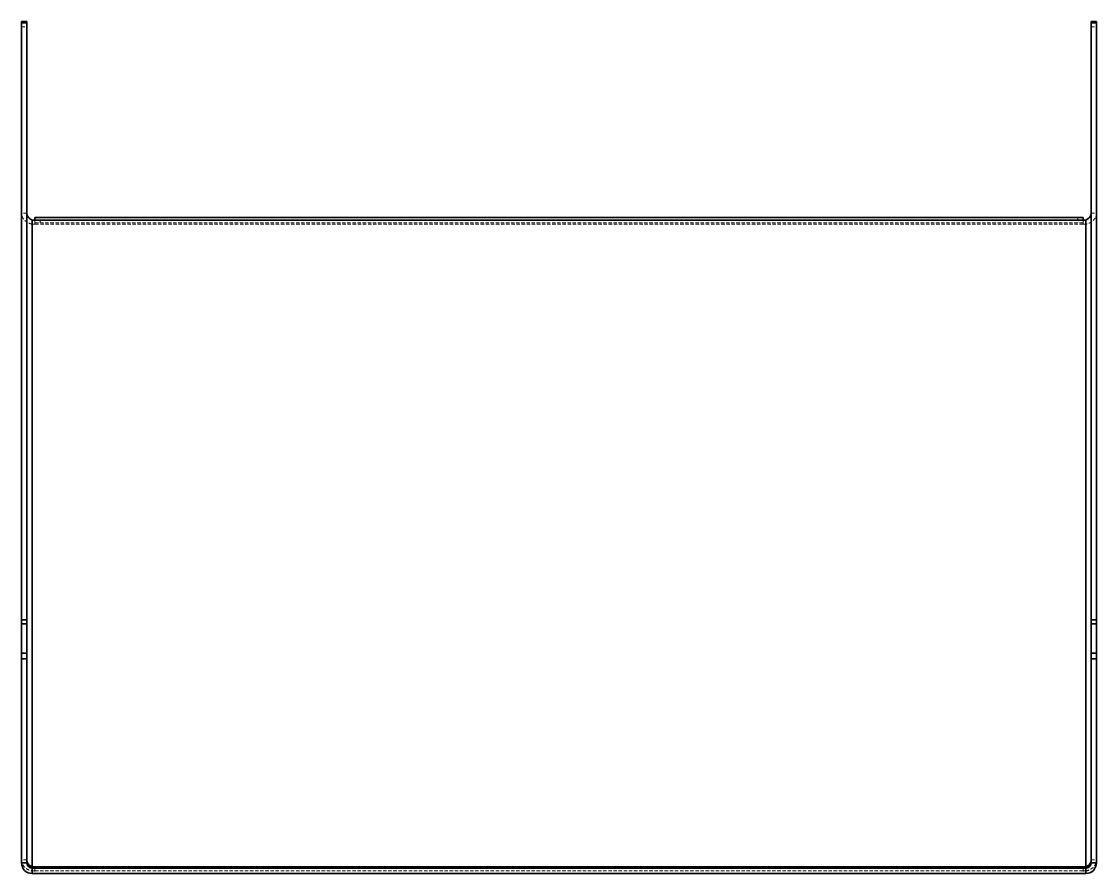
# Model space of a CAD drawing. Header units: millimetres. Extents: x -714 to 350, y -873 to 639.
# Drawn here: x -50.1 to 349.9, y -253.2 to 64.1 of the extents above; entities that cross this region are included whole.
import ezdxf

# ---------------------------------------------------------------- set-up
doc = ezdxf.new("R2010")
doc.units = ezdxf.units.MM
doc.linetypes.add('HIDDEN', pattern=[1.905, 1.27, -0.635])

msp = doc.modelspace()

# ---------------------------------------------------------------- linework, layer by layer
at = {"color": 7, "linetype": 'Continuous', "lineweight": 35}
for p, q in [((-50.06, 64.08), (-48.06, 64.08)), ((-50.06, 63.61), (-50.06, 64.08)), ((-48.06, 64.08), (-48.06, 63.61)), ((347.94, 64.08), (349.94, 64.08)), ((347.94, 63.61), (347.94, 64.08)), ((349.94, 64.08), (349.94, 63.61)), ((-48.06, 63.61), (-50.06, 63.61)), ((-50.06, -158.73), (-50.06, 63.61)), ((-48.06, -158.73), (-48.06, 63.61)), ((349.94, 63.61), (347.94, 63.61)), ((347.94, -158.73), (347.94, 63.61)), ((349.94, -158.73), (349.94, 63.61)), ((-46.06, -250.71), (-46.06, -9.86)), ((-46.06, -9.86), (-45.06, -9.86)), ((-45.06, -8.92), (344.94, -8.92)), ((-45.06, -9.86), (-45.06, -8.92)), ((344.94, -9.86), (-45.06, -9.86)), ((344.94, -8.92), (344.94, -9.86)), ((345.94, -9.86), (344.94, -9.86)), ((345.94, -9.86), (345.94, -250.71)), ((-50.06, -158.73), (-48.06, -158.73)), ((-50.06, -160.27), (-50.06, -158.73)), ((-48.06, -158.73), (-48.06, -160.27)), ((347.94, -158.73), (349.94, -158.73)), ((347.94, -160.27), (347.94, -158.73)), ((349.94, -158.73), (349.94, -160.27)), ((-48.06, -160.27), (-50.06, -160.27)), ((-50.06, -171.18), (-50.06, -160.27)), ((-48.06, -171.18), (-48.06, -160.27)), ((347.94, -171.18), (347.94, -160.27)), ((349.94, -160.27), (347.94, -160.27)), ((349.94, -171.18), (349.94, -160.27)), ((-50.06, -171.18), (-48.06, -171.18)), ((-50.06, -173.18), (-50.06, -171.18)), ((-48.06, -171.18), (-48.06, -173.18)), ((347.94, -173.18), (347.94, -171.18)), ((347.94, -171.18), (349.94, -171.18)), ((349.94, -171.18), (349.94, -173.18)), ((-48.06, -173.18), (-50.06, -173.18)), ((-50.06, -249.18), (-50.06, -173.18)), ((-48.06, -249.18), (-48.06, -173.18)), ((349.94, -173.18), (347.94, -173.18)), ((347.94, -249.18), (347.94, -173.18)), ((349.94, -249.18), (349.94, -173.18)), ((-48.06, -249.18), (-50.06, -249.18)), ((-46.06, -250.71), (-46.06, -251.18)), ((-46.06, -250.71), (-45.06, -250.71)), ((-46.06, -251.18), (-46.06, -253.18)), ((-46.06, -251.18), (345.94, -251.18)), ((344.94, -250.71), (-45.06, -250.71)), ((-45.06, -250.71), (-45.06, -251.18)), ((344.94, -251.18), (344.94, -250.71)), ((345.94, -250.71), (344.94, -250.71)), ((345.94, -250.71), (345.94, -251.18)), ((345.94, -251.18), (345.94, -253.18)), ((347.94, -249.18), (349.94, -249.18)), ((-46.06, -253.18), (345.94, -253.18))]:
    msp.add_line(p, q, dxfattribs=at)
at = {"color": 7, "linetype": 'HIDDEN', "lineweight": 18}
for p, q in [((-50.06, 62.08), (-48.06, 62.08)), ((347.94, 62.08), (349.94, 62.08)), ((-48.06, -7.25), (-50.06, -7.25)), ((347.94, -7.25), (349.94, -7.25)), ((-46.06, -11.39), (-45.06, -11.39)), ((-45.06, -11.39), (-45.06, -9.86)), ((-45.06, -10.92), (344.94, -10.92)), ((344.94, -11.39), (-45.06, -11.39)), ((-43.06, -10.92), (-43.06, -8.92)), ((342.94, -8.92), (342.94, -10.92)), ((344.94, -11.39), (344.94, -9.86)), ((345.94, -11.39), (344.94, -11.39)), ((-48.06, -248.1), (-50.06, -248.1)), ((-45.06, -251.18), (-45.06, -253.18)), ((344.94, -251.18), (344.94, -253.18)), ((347.94, -248.1), (349.94, -248.1)), ((-46.06, -252.24), (-45.06, -252.24)), ((-45.06, -252.24), (344.94, -252.24)), ((345.94, -252.24), (344.94, -252.24))]:
    msp.add_line(p, q, dxfattribs=at)
at = {"color": 7, "linetype": 'Continuous', "lineweight": 35}
for centre, radius, start, end in [((-46.06, -249.18), 4, 180, 270), ((-46.06, -249.18), 2, 180, 270), ((345.94, -249.18), 4, 270, 360), ((345.94, -249.18), 2, 270, 360)]:
    msp.add_arc(centre, radius, start, end, dxfattribs=at)
at = {"color": 7, "linetype": 'HIDDEN', "lineweight": 18}
for points in [[(-46.06, -11.39), (-46.32, -11.34), (-46.58, -11.28), (-47.09, -11.11), (-47.35, -11.01), (-47.83, -10.76), (-48.06, -10.62), (-48.49, -10.31), (-48.7, -10.14), (-49.07, -9.77), (-49.23, -9.57), (-49.53, -9.14), (-49.65, -8.92), (-49.85, -8.46), (-49.93, -8.23), (-50.03, -7.74), (-50.06, -7.49), (-50.06, -7.25)], [(349.94, -7.25), (349.94, -7.49), (349.92, -7.74), (349.82, -8.22), (349.74, -8.46), (349.54, -8.92), (349.42, -9.14), (349.13, -9.56), (348.96, -9.76), (348.59, -10.14), (348.39, -10.31), (347.95, -10.62), (347.72, -10.76), (347.24, -11.01), (346.99, -11.11), (346.47, -11.28), (346.21, -11.34), (345.94, -11.39)], [(-50.06, -248.1), (-50.06, -248.35), (-50.03, -248.59), (-49.93, -249.07), (-49.85, -249.31), (-49.65, -249.77), (-49.53, -249.99), (-49.24, -250.42), (-49.07, -250.62), (-48.7, -250.99), (-48.5, -251.16), (-48.07, -251.48), (-47.83, -251.62), (-47.35, -251.86), (-47.1, -251.96), (-46.58, -252.13), (-46.32, -252.2), (-46.06, -252.24)], [(345.94, -252.24), (346.21, -252.2), (346.47, -252.13), (346.98, -251.97), (347.23, -251.86), (347.72, -251.62), (347.95, -251.48), (348.38, -251.17), (348.59, -250.99), (348.96, -250.62), (349.12, -250.42), (349.41, -250), (349.54, -249.78), (349.74, -249.32), (349.81, -249.08), (349.92, -248.6), (349.94, -248.35), (349.94, -248.1)]]:
    msp.add_open_spline(points, degree=3, knots=[0, 0, 0, 0, 0.125, 0.125, 0.25, 0.25, 0.375, 0.375, 0.5, 0.5, 0.625, 0.625, 0.75, 0.75, 0.875, 0.875, 1, 1, 1, 1], dxfattribs=at)
at = {"color": 7, "linetype": 'Continuous', "lineweight": 35}
for points in [[(-46.06, -9.86), (-46.32, -9.77), (-46.58, -9.64), (-46.94, -9.39), (-47.06, -9.3), (-47.28, -9.09), (-47.38, -8.99), (-47.56, -8.75), (-47.65, -8.63), (-47.79, -8.37), (-47.85, -8.24), (-47.95, -7.97), (-47.99, -7.82), (-48.04, -7.54), (-48.06, -7.39), (-48.06, -7.25)], [(347.94, -7.25), (347.94, -7.54), (347.89, -7.82), (347.74, -8.24), (347.68, -8.37), (347.53, -8.63), (347.45, -8.75), (347.27, -8.98), (347.16, -9.09), (346.95, -9.29), (346.83, -9.38), (346.59, -9.55), (346.46, -9.63), (346.21, -9.76), (346.08, -9.81), (345.94, -9.86)], [(-48.06, -248.1), (-48.06, -248.39), (-48.01, -248.68), (-47.86, -249.09), (-47.79, -249.23), (-47.65, -249.48), (-47.57, -249.6), (-47.38, -249.84), (-47.28, -249.95), (-47.06, -250.15), (-46.95, -250.24), (-46.7, -250.41), (-46.58, -250.48), (-46.32, -250.61), (-46.19, -250.67), (-46.06, -250.71)], [(345.94, -250.71), (346.21, -250.62), (346.46, -250.49), (346.83, -250.24), (346.94, -250.15), (347.16, -249.95), (347.26, -249.84), (347.45, -249.61), (347.53, -249.49), (347.68, -249.23), (347.74, -249.1), (347.84, -248.82), (347.88, -248.68), (347.93, -248.39), (347.94, -248.25), (347.94, -248.1)]]:
    msp.add_open_spline(points, degree=3, knots=[0, 0, 0, 0, 0.25, 0.25, 0.375, 0.375, 0.5, 0.5, 0.625, 0.625, 0.75, 0.75, 0.875, 0.875, 1, 1, 1, 1], dxfattribs=at)

doc.saveas('drawing.dxf')
